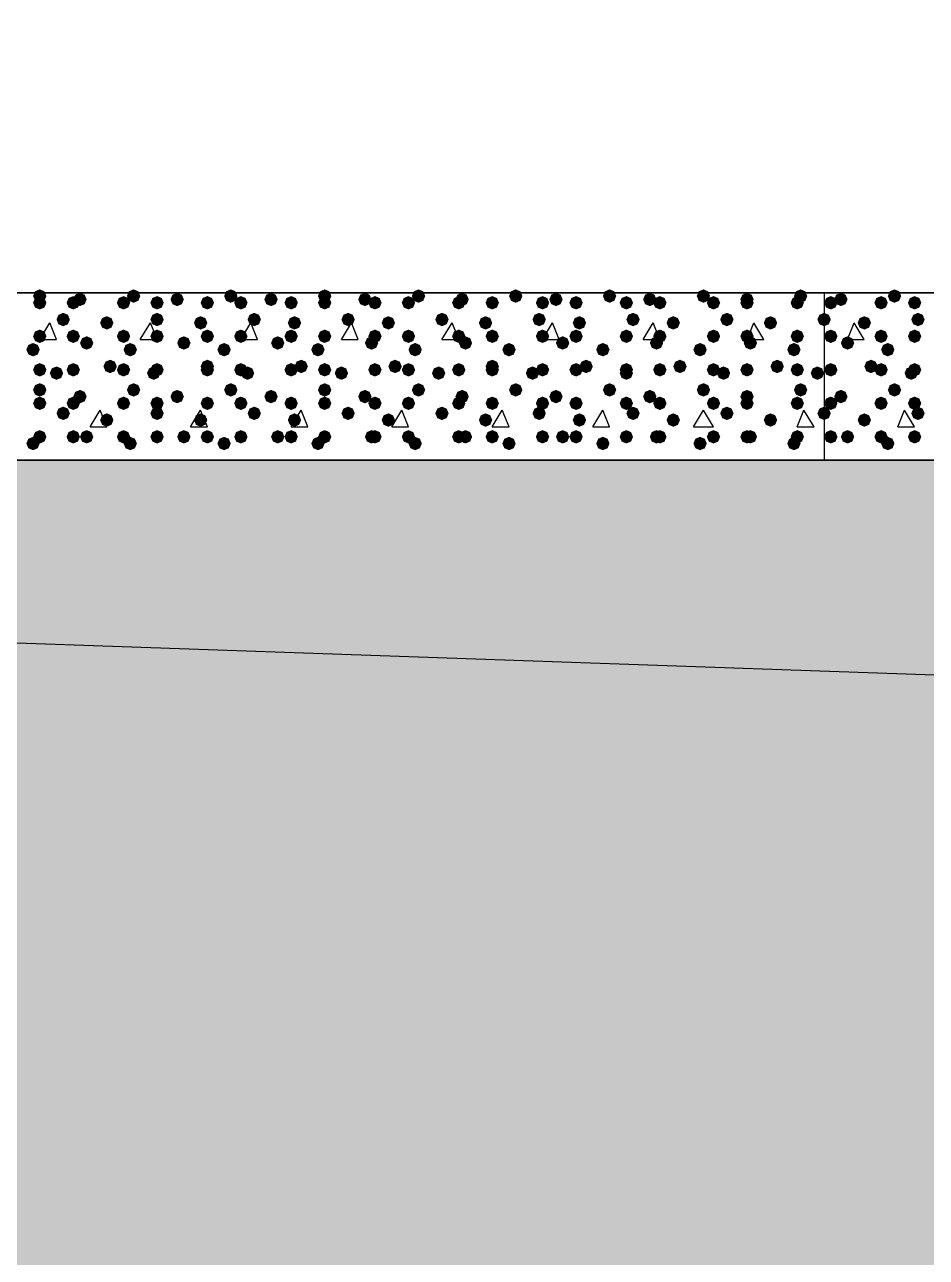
# Model space of a CAD drawing. Header units: millimetres. Extents: x 0 to 420, y 0 to 297.
# Drawn here: x 100.05 to 111.44, y 150.42 to 165.99 of the extents above; entities that cross this region are included whole.
import ezdxf

# ---------------------------------------------------------------- set-up
doc = ezdxf.new("R2010")
doc.units = ezdxf.units.MM
doc.layers.get('0').update_dxf_attribs({"linetype": 'CONTINUOUS'})

msp = doc.modelspace()

# ---------------------------------------------------------------- hatches: boundary and pattern name
at = {"true_color": 0x000008}
for points in [[(100.33, 162.56), (100.305129, 162.500204), (100.245333, 162.475333), (100.185538, 162.500204), (100.160667, 162.56), (100.185537, 162.619796), (100.245333, 162.644667), (100.305129, 162.619796)], [(100.838, 162.517667), (100.813129, 162.457871), (100.753333, 162.433), (100.693537, 162.457871), (100.668667, 162.517667), (100.693537, 162.577462), (100.753333, 162.602333), (100.813129, 162.577463)], [(101.515333, 162.56), (101.490463, 162.500204), (101.430667, 162.475333), (101.370871, 162.500204), (101.346, 162.56), (101.370871, 162.619796), (101.430667, 162.644667), (101.490462, 162.619796)], [(102.065667, 162.517667), (102.040796, 162.457871), (101.981, 162.433), (101.921204, 162.457871), (101.896333, 162.517667), (101.921204, 162.577462), (101.981, 162.602333), (102.040796, 162.577463)], [(102.743, 162.56), (102.718129, 162.500204), (102.658333, 162.475333), (102.598537, 162.500204), (102.573667, 162.56), (102.598537, 162.619796), (102.658333, 162.644667), (102.718129, 162.619796)], [(103.251, 162.517667), (103.226129, 162.457871), (103.166333, 162.433), (103.106537, 162.457871), (103.081667, 162.517667), (103.106537, 162.577462), (103.166333, 162.602333), (103.226129, 162.577463)], [(103.928333, 162.56), (103.903463, 162.500204), (103.843667, 162.475333), (103.783871, 162.500204), (103.759, 162.56), (103.783871, 162.619796), (103.843667, 162.644667), (103.903462, 162.619796)], [(104.436333, 162.517667), (104.411463, 162.457871), (104.351667, 162.433), (104.291871, 162.457871), (104.267, 162.517667), (104.291871, 162.577462), (104.351667, 162.602333), (104.411462, 162.577463)], [(105.113667, 162.56), (105.088796, 162.500204), (105.029, 162.475333), (104.969204, 162.500204), (104.944333, 162.56), (104.969204, 162.619796), (105.029, 162.644667), (105.088796, 162.619796)], [(105.664, 162.517667), (105.639129, 162.457871), (105.579333, 162.433), (105.519538, 162.457871), (105.494667, 162.517667), (105.519537, 162.577462), (105.579333, 162.602333), (105.639129, 162.577463)], [(106.341333, 162.56), (106.316463, 162.500204), (106.256667, 162.475333), (106.196871, 162.500204), (106.172, 162.56), (106.196871, 162.619796), (106.256667, 162.644667), (106.316462, 162.619796)], [(106.849333, 162.517667), (106.824462, 162.457871), (106.764667, 162.433), (106.704871, 162.457871), (106.68, 162.517667), (106.704871, 162.577462), (106.764667, 162.602333), (106.824462, 162.577463)], [(107.526667, 162.56), (107.501796, 162.500204), (107.442, 162.475333), (107.382204, 162.500204), (107.357333, 162.56), (107.382204, 162.619796), (107.442, 162.644667), (107.501796, 162.619796)], [(108.034667, 162.517667), (108.009796, 162.457871), (107.95, 162.433), (107.890204, 162.457871), (107.865333, 162.517667), (107.890204, 162.577462), (107.95, 162.602333), (108.009796, 162.577463)], [(108.712, 162.56), (108.687129, 162.500204), (108.627333, 162.475333), (108.567538, 162.500204), (108.542667, 162.56), (108.567537, 162.619796), (108.627333, 162.644667), (108.687129, 162.619796)], [(109.262333, 162.517667), (109.237463, 162.457871), (109.177667, 162.433), (109.117871, 162.457871), (109.093, 162.517667), (109.117871, 162.577462), (109.177667, 162.602333), (109.237462, 162.577463)], [(109.939667, 162.56), (109.914796, 162.500204), (109.855, 162.475333), (109.795204, 162.500204), (109.770333, 162.56), (109.795204, 162.619796), (109.855, 162.644667), (109.914796, 162.619796)], [(100.33, 162.475333), (100.305129, 162.415537), (100.245333, 162.390667), (100.185538, 162.415537), (100.160667, 162.475333), (100.185537, 162.535129), (100.245333, 162.56), (100.305129, 162.535129)], [(100.753333, 162.475333), (100.728463, 162.415537), (100.668667, 162.390667), (100.608871, 162.415537), (100.584, 162.475333), (100.608871, 162.535129), (100.668667, 162.56), (100.728462, 162.535129)], [(101.388333, 162.475333), (101.363463, 162.415537), (101.303667, 162.390667), (101.243871, 162.415537), (101.219, 162.475333), (101.243871, 162.535129), (101.303667, 162.56), (101.363462, 162.535129)], [(101.811667, 162.475333), (101.786796, 162.415537), (101.727, 162.390667), (101.667204, 162.415537), (101.642333, 162.475333), (101.667204, 162.535129), (101.727, 162.56), (101.786796, 162.535129)], [(102.446667, 162.475333), (102.421796, 162.415537), (102.362, 162.390667), (102.302204, 162.415537), (102.277333, 162.475333), (102.302204, 162.535129), (102.362, 162.56), (102.421796, 162.535129)], [(102.87, 162.475333), (102.845129, 162.415537), (102.785333, 162.390667), (102.725538, 162.415537), (102.700667, 162.475333), (102.725537, 162.535129), (102.785333, 162.56), (102.845129, 162.535129)], [(103.505, 162.475333), (103.480129, 162.415537), (103.420333, 162.390667), (103.360538, 162.415537), (103.335667, 162.475333), (103.360537, 162.535129), (103.420333, 162.56), (103.480129, 162.535129)], [(103.928333, 162.475333), (103.903463, 162.415537), (103.843667, 162.390667), (103.783871, 162.415537), (103.759, 162.475333), (103.783871, 162.535129), (103.843667, 162.56), (103.903462, 162.535129)], [(104.563333, 162.475333), (104.538463, 162.415537), (104.478667, 162.390667), (104.418871, 162.415537), (104.394, 162.475333), (104.418871, 162.535129), (104.478667, 162.56), (104.538462, 162.535129)], [(104.986667, 162.475333), (104.961796, 162.415537), (104.902, 162.390667), (104.842204, 162.415537), (104.817333, 162.475333), (104.842204, 162.535129), (104.902, 162.56), (104.961796, 162.535129)], [(105.621667, 162.475333), (105.596796, 162.415537), (105.537, 162.390667), (105.477204, 162.415537), (105.452333, 162.475333), (105.477204, 162.535129), (105.537, 162.56), (105.596796, 162.535129)], [(106.045, 162.475333), (106.020129, 162.415537), (105.960333, 162.390667), (105.900538, 162.415537), (105.875667, 162.475333), (105.900537, 162.535129), (105.960333, 162.56), (106.020129, 162.535129)], [(106.68, 162.475333), (106.655129, 162.415537), (106.595333, 162.390667), (106.535538, 162.415537), (106.510667, 162.475333), (106.535537, 162.535129), (106.595333, 162.56), (106.655129, 162.535129)], [(107.103333, 162.475333), (107.078463, 162.415537), (107.018667, 162.390667), (106.958871, 162.415537), (106.934, 162.475333), (106.958871, 162.535129), (107.018667, 162.56), (107.078462, 162.535129)], [(107.738333, 162.475333), (107.713463, 162.415537), (107.653667, 162.390667), (107.593871, 162.415537), (107.569, 162.475333), (107.593871, 162.535129), (107.653667, 162.56), (107.713462, 162.535129)], [(108.161667, 162.475333), (108.136796, 162.415537), (108.077, 162.390667), (108.017204, 162.415537), (107.992333, 162.475333), (108.017204, 162.535129), (108.077, 162.56), (108.136796, 162.535129)], [(108.839, 162.475333), (108.814129, 162.415537), (108.754333, 162.390667), (108.694538, 162.415537), (108.669667, 162.475333), (108.694537, 162.535129), (108.754333, 162.56), (108.814129, 162.535129)], [(109.262333, 162.475333), (109.237463, 162.415537), (109.177667, 162.390667), (109.117871, 162.415537), (109.093, 162.475333), (109.117871, 162.535129), (109.177667, 162.56), (109.237462, 162.535129)], [(109.897333, 162.475333), (109.872463, 162.415537), (109.812667, 162.390667), (109.752871, 162.415537), (109.728, 162.475333), (109.752871, 162.535129), (109.812667, 162.56), (109.872462, 162.535129)], [(100.626333, 162.263667), (100.601463, 162.203871), (100.541667, 162.179), (100.481871, 162.203871), (100.457, 162.263667), (100.481871, 162.323462), (100.541667, 162.348333), (100.601462, 162.323463)], [(101.176667, 162.221333), (101.151796, 162.161537), (101.092, 162.136667), (101.032204, 162.161537), (101.007333, 162.221333), (101.032204, 162.281129), (101.092, 162.306), (101.151796, 162.281129)], [(101.811667, 162.263667), (101.786796, 162.203871), (101.727, 162.179), (101.667204, 162.203871), (101.642333, 162.263667), (101.667204, 162.323462), (101.727, 162.348333), (101.786796, 162.323463)], [(102.362, 162.221333), (102.337129, 162.161537), (102.277333, 162.136667), (102.217538, 162.161537), (102.192667, 162.221333), (102.217537, 162.281129), (102.277333, 162.306), (102.337129, 162.281129)], [(103.039333, 162.263667), (103.014462, 162.203871), (102.954667, 162.179), (102.894871, 162.203871), (102.87, 162.263667), (102.894871, 162.323462), (102.954667, 162.348333), (103.014462, 162.323463)], [(103.547333, 162.221333), (103.522463, 162.161537), (103.462667, 162.136667), (103.402871, 162.161537), (103.378, 162.221333), (103.402871, 162.281129), (103.462667, 162.306), (103.522462, 162.281129)], [(104.224667, 162.263667), (104.199796, 162.203871), (104.14, 162.179), (104.080204, 162.203871), (104.055333, 162.263667), (104.080204, 162.323462), (104.14, 162.348333), (104.199796, 162.323463)], [(104.732667, 162.221333), (104.707796, 162.161537), (104.648, 162.136667), (104.588204, 162.161537), (104.563333, 162.221333), (104.588204, 162.281129), (104.648, 162.306), (104.707796, 162.281129)], [(105.41, 162.263667), (105.385129, 162.203871), (105.325333, 162.179), (105.265538, 162.203871), (105.240667, 162.263667), (105.265537, 162.323462), (105.325333, 162.348333), (105.385129, 162.323463)], [(105.960333, 162.221333), (105.935463, 162.161537), (105.875667, 162.136667), (105.815871, 162.161537), (105.791, 162.221333), (105.815871, 162.281129), (105.875667, 162.306), (105.935462, 162.281129)], [(106.637667, 162.263667), (106.612796, 162.203871), (106.553, 162.179), (106.493204, 162.203871), (106.468333, 162.263667), (106.493204, 162.323462), (106.553, 162.348333), (106.612796, 162.323463)], [(107.145667, 162.221333), (107.120796, 162.161537), (107.061, 162.136667), (107.001204, 162.161537), (106.976333, 162.221333), (107.001204, 162.281129), (107.061, 162.306), (107.120796, 162.281129)], [(107.823, 162.263667), (107.798129, 162.203871), (107.738333, 162.179), (107.678537, 162.203871), (107.653667, 162.263667), (107.678537, 162.323462), (107.738333, 162.348333), (107.798129, 162.323463)], [(108.331, 162.221333), (108.306129, 162.161537), (108.246333, 162.136667), (108.186537, 162.161537), (108.161667, 162.221333), (108.186537, 162.281129), (108.246333, 162.306), (108.306129, 162.281129)], [(109.008333, 162.263667), (108.983463, 162.203871), (108.923667, 162.179), (108.863871, 162.203871), (108.839, 162.263667), (108.863871, 162.323462), (108.923667, 162.348333), (108.983462, 162.323463)], [(109.558667, 162.221333), (109.533796, 162.161537), (109.474, 162.136667), (109.414204, 162.161537), (109.389333, 162.221333), (109.414204, 162.281129), (109.474, 162.306), (109.533796, 162.281129)], [(110.236, 162.263667), (110.211129, 162.203871), (110.151333, 162.179), (110.091537, 162.203871), (110.066667, 162.263667), (110.091537, 162.323462), (110.151333, 162.348333), (110.211129, 162.323463)], [(100.33, 162.052), (100.305129, 161.992204), (100.245333, 161.967333), (100.185538, 161.992204), (100.160667, 162.052), (100.185537, 162.111796), (100.245333, 162.136667), (100.305129, 162.111796)], [(100.753333, 162.052), (100.728463, 161.992204), (100.668667, 161.967333), (100.608871, 161.992204), (100.584, 162.052), (100.608871, 162.111796), (100.668667, 162.136667), (100.728462, 162.111796)], [(101.388333, 162.052), (101.363463, 161.992204), (101.303667, 161.967333), (101.243871, 161.992204), (101.219, 162.052), (101.243871, 162.111796), (101.303667, 162.136667), (101.363462, 162.111796)], [(101.811667, 162.052), (101.786796, 161.992204), (101.727, 161.967333), (101.667204, 161.992204), (101.642333, 162.052), (101.667204, 162.111796), (101.727, 162.136667), (101.786796, 162.111796)], [(102.446667, 162.052), (102.421796, 161.992204), (102.362, 161.967333), (102.302204, 161.992204), (102.277333, 162.052), (102.302204, 162.111796), (102.362, 162.136667), (102.421796, 162.111796)], [(102.87, 162.052), (102.845129, 161.992204), (102.785333, 161.967333), (102.725538, 161.992204), (102.700667, 162.052), (102.725537, 162.111796), (102.785333, 162.136667), (102.845129, 162.111796)], [(103.505, 162.052), (103.480129, 161.992204), (103.420333, 161.967333), (103.360538, 161.992204), (103.335667, 162.052), (103.360537, 162.111796), (103.420333, 162.136667), (103.480129, 162.111796)], [(103.928333, 162.052), (103.903463, 161.992204), (103.843667, 161.967333), (103.783871, 161.992204), (103.759, 162.052), (103.783871, 162.111796), (103.843667, 162.136667), (103.903462, 162.111796)], [(104.563333, 162.052), (104.538463, 161.992204), (104.478667, 161.967333), (104.418871, 161.992204), (104.394, 162.052), (104.418871, 162.111796), (104.478667, 162.136667), (104.538462, 162.111796)], [(104.986667, 162.052), (104.961796, 161.992204), (104.902, 161.967333), (104.842204, 161.992204), (104.817333, 162.052), (104.842204, 162.111796), (104.902, 162.136667), (104.961796, 162.111796)], [(105.621667, 162.052), (105.596796, 161.992204), (105.537, 161.967333), (105.477204, 161.992204), (105.452333, 162.052), (105.477204, 162.111796), (105.537, 162.136667), (105.596796, 162.111796)], [(106.045, 162.052), (106.020129, 161.992204), (105.960333, 161.967333), (105.900538, 161.992204), (105.875667, 162.052), (105.900537, 162.111796), (105.960333, 162.136667), (106.020129, 162.111796)], [(106.68, 162.052), (106.655129, 161.992204), (106.595333, 161.967333), (106.535538, 161.992204), (106.510667, 162.052), (106.535537, 162.111796), (106.595333, 162.136667), (106.655129, 162.111796)], [(107.103333, 162.052), (107.078463, 161.992204), (107.018667, 161.967333), (106.958871, 161.992204), (106.934, 162.052), (106.958871, 162.111796), (107.018667, 162.136667), (107.078462, 162.111796)], [(107.738333, 162.052), (107.713463, 161.992204), (107.653667, 161.967333), (107.593871, 161.992204), (107.569, 162.052), (107.593871, 162.111796), (107.653667, 162.136667), (107.713462, 162.111796)], [(108.161667, 162.052), (108.136796, 161.992204), (108.077, 161.967333), (108.017204, 161.992204), (107.992333, 162.052), (108.017204, 162.111796), (108.077, 162.136667), (108.136796, 162.111796)], [(108.839, 162.052), (108.814129, 161.992204), (108.754333, 161.967333), (108.694538, 161.992204), (108.669667, 162.052), (108.694537, 162.111796), (108.754333, 162.136667), (108.814129, 162.111796)], [(109.262333, 162.052), (109.237463, 161.992204), (109.177667, 161.967333), (109.117871, 161.992204), (109.093, 162.052), (109.117871, 162.111796), (109.177667, 162.136667), (109.237462, 162.111796)], [(109.897333, 162.052), (109.872463, 161.992204), (109.812667, 161.967333), (109.752871, 161.992204), (109.728, 162.052), (109.752871, 162.111796), (109.812667, 162.136667), (109.872462, 162.111796)], [(100.245333, 161.882667), (100.220463, 161.822871), (100.160667, 161.798), (100.100871, 161.822871), (100.076, 161.882667), (100.100871, 161.942462), (100.160667, 161.967333), (100.220462, 161.942463)], [(100.922667, 161.967333), (100.897796, 161.907537), (100.838, 161.882667), (100.778204, 161.907537), (100.753333, 161.967333), (100.778204, 162.027129), (100.838, 162.052), (100.897796, 162.027129)], [(101.473, 161.882667), (101.448129, 161.822871), (101.388333, 161.798), (101.328538, 161.822871), (101.303667, 161.882667), (101.328537, 161.942462), (101.388333, 161.967333), (101.448129, 161.942463)], [(102.150333, 161.967333), (102.125463, 161.907537), (102.065667, 161.882667), (102.005871, 161.907537), (101.981, 161.967333), (102.005871, 162.027129), (102.065667, 162.052), (102.125462, 162.027129)], [(102.658333, 161.882667), (102.633463, 161.822871), (102.573667, 161.798), (102.513871, 161.822871), (102.489, 161.882667), (102.513871, 161.942462), (102.573667, 161.967333), (102.633462, 161.942463)], [(103.335667, 161.967333), (103.310796, 161.907537), (103.251, 161.882667), (103.191204, 161.907537), (103.166333, 161.967333), (103.191204, 162.027129), (103.251, 162.052), (103.310796, 162.027129)], [(103.843667, 161.882667), (103.818796, 161.822871), (103.759, 161.798), (103.699204, 161.822871), (103.674333, 161.882667), (103.699204, 161.942462), (103.759, 161.967333), (103.818796, 161.942463)], [(104.521, 161.967333), (104.496129, 161.907537), (104.436333, 161.882667), (104.376537, 161.907537), (104.351667, 161.967333), (104.376537, 162.027129), (104.436333, 162.052), (104.496129, 162.027129)], [(105.071333, 161.882667), (105.046462, 161.822871), (104.986667, 161.798), (104.926871, 161.822871), (104.902, 161.882667), (104.926871, 161.942462), (104.986667, 161.967333), (105.046462, 161.942463)], [(105.706333, 161.967333), (105.681462, 161.907537), (105.621667, 161.882667), (105.561871, 161.907537), (105.537, 161.967333), (105.561871, 162.027129), (105.621667, 162.052), (105.681462, 162.027129)], [(106.256667, 161.882667), (106.231796, 161.822871), (106.172, 161.798), (106.112204, 161.822871), (106.087333, 161.882667), (106.112204, 161.942462), (106.172, 161.967333), (106.231796, 161.942463)], [(106.934, 161.967333), (106.909129, 161.907537), (106.849333, 161.882667), (106.789538, 161.907537), (106.764667, 161.967333), (106.789537, 162.027129), (106.849333, 162.052), (106.909129, 162.027129)], [(107.442, 161.882667), (107.417129, 161.822871), (107.357333, 161.798), (107.297538, 161.822871), (107.272667, 161.882667), (107.297537, 161.942462), (107.357333, 161.967333), (107.417129, 161.942463)], [(108.119333, 161.967333), (108.094462, 161.907537), (108.034667, 161.882667), (107.974871, 161.907537), (107.95, 161.967333), (107.974871, 162.027129), (108.034667, 162.052), (108.094462, 162.027129)], [(108.669667, 161.882667), (108.644796, 161.822871), (108.585, 161.798), (108.525204, 161.822871), (108.500333, 161.882667), (108.525204, 161.942462), (108.585, 161.967333), (108.644796, 161.942463)], [(109.304667, 161.967333), (109.279796, 161.907537), (109.22, 161.882667), (109.160204, 161.907537), (109.135333, 161.967333), (109.160204, 162.027129), (109.22, 162.052), (109.279796, 162.027129)], [(109.855, 161.882667), (109.830129, 161.822871), (109.770333, 161.798), (109.710538, 161.822871), (109.685667, 161.882667), (109.710537, 161.942462), (109.770333, 161.967333), (109.830129, 161.942463)], [(100.33, 161.628667), (100.305129, 161.568871), (100.245333, 161.544), (100.185538, 161.568871), (100.160667, 161.628667), (100.185537, 161.688462), (100.245333, 161.713333), (100.305129, 161.688463)], [(100.541667, 161.586333), (100.516796, 161.526537), (100.457, 161.501667), (100.397204, 161.526537), (100.372333, 161.586333), (100.397204, 161.646129), (100.457, 161.671), (100.516796, 161.646129)], [(100.753333, 161.628667), (100.728463, 161.568871), (100.668667, 161.544), (100.608871, 161.568871), (100.584, 161.628667), (100.608871, 161.688462), (100.668667, 161.713333), (100.728462, 161.688463)], [(101.219, 161.671), (101.194129, 161.611204), (101.134333, 161.586333), (101.074538, 161.611204), (101.049667, 161.671), (101.074537, 161.730796), (101.134333, 161.755667), (101.194129, 161.730796)], [(101.388333, 161.628667), (101.363463, 161.568871), (101.303667, 161.544), (101.243871, 161.568871), (101.219, 161.628667), (101.243871, 161.688462), (101.303667, 161.713333), (101.363462, 161.688463)], [(101.769333, 161.586333), (101.744462, 161.526537), (101.684667, 161.501667), (101.624871, 161.526537), (101.6, 161.586333), (101.624871, 161.646129), (101.684667, 161.671), (101.744462, 161.646129)], [(101.811667, 161.628667), (101.786796, 161.568871), (101.727, 161.544), (101.667204, 161.568871), (101.642333, 161.628667), (101.667204, 161.688462), (101.727, 161.713333), (101.786796, 161.688463)], [(102.446667, 161.671), (102.421796, 161.611204), (102.362, 161.586333), (102.302204, 161.611204), (102.277333, 161.671), (102.302204, 161.730796), (102.362, 161.755667), (102.421796, 161.730796)], [(102.446667, 161.628667), (102.421796, 161.568871), (102.362, 161.544), (102.302204, 161.568871), (102.277333, 161.628667), (102.302204, 161.688462), (102.362, 161.713333), (102.421796, 161.688463)], [(102.87, 161.628667), (102.845129, 161.568871), (102.785333, 161.544), (102.725538, 161.568871), (102.700667, 161.628667), (102.725537, 161.688462), (102.785333, 161.713333), (102.845129, 161.688463)], [(102.954667, 161.586333), (102.929796, 161.526537), (102.87, 161.501667), (102.810204, 161.526537), (102.785333, 161.586333), (102.810204, 161.646129), (102.87, 161.671), (102.929796, 161.646129)], [(103.505, 161.628667), (103.480129, 161.568871), (103.420333, 161.544), (103.360538, 161.568871), (103.335667, 161.628667), (103.360537, 161.688462), (103.420333, 161.713333), (103.480129, 161.688463)], [(103.632, 161.671), (103.607129, 161.611204), (103.547333, 161.586333), (103.487538, 161.611204), (103.462667, 161.671), (103.487537, 161.730796), (103.547333, 161.755667), (103.607129, 161.730796)], [(103.928333, 161.628667), (103.903463, 161.568871), (103.843667, 161.544), (103.783871, 161.568871), (103.759, 161.628667), (103.783871, 161.688462), (103.843667, 161.713333), (103.903462, 161.688463)], [(104.14, 161.586333), (104.115129, 161.526537), (104.055333, 161.501667), (103.995538, 161.526537), (103.970667, 161.586333), (103.995537, 161.646129), (104.055333, 161.671), (104.115129, 161.646129)], [(104.563333, 161.628667), (104.538463, 161.568871), (104.478667, 161.544), (104.418871, 161.568871), (104.394, 161.628667), (104.418871, 161.688462), (104.478667, 161.713333), (104.538462, 161.688463)], [(104.817333, 161.671), (104.792463, 161.611204), (104.732667, 161.586333), (104.672871, 161.611204), (104.648, 161.671), (104.672871, 161.730796), (104.732667, 161.755667), (104.792462, 161.730796)], [(104.986667, 161.628667), (104.961796, 161.568871), (104.902, 161.544), (104.842204, 161.568871), (104.817333, 161.628667), (104.842204, 161.688462), (104.902, 161.713333), (104.961796, 161.688463)], [(105.367667, 161.586333), (105.342796, 161.526537), (105.283, 161.501667), (105.223204, 161.526537), (105.198333, 161.586333), (105.223204, 161.646129), (105.283, 161.671), (105.342796, 161.646129)], [(105.621667, 161.628667), (105.596796, 161.568871), (105.537, 161.544), (105.477204, 161.568871), (105.452333, 161.628667), (105.477204, 161.688462), (105.537, 161.713333), (105.596796, 161.688463)], [(106.045, 161.671), (106.020129, 161.611204), (105.960333, 161.586333), (105.900538, 161.611204), (105.875667, 161.671), (105.900537, 161.730796), (105.960333, 161.755667), (106.020129, 161.730796)], [(106.045, 161.628667), (106.020129, 161.568871), (105.960333, 161.544), (105.900538, 161.568871), (105.875667, 161.628667), (105.900537, 161.688462), (105.960333, 161.713333), (106.020129, 161.688463)], [(106.553, 161.586333), (106.528129, 161.526537), (106.468333, 161.501667), (106.408537, 161.526537), (106.383667, 161.586333), (106.408537, 161.646129), (106.468333, 161.671), (106.528129, 161.646129)], [(106.68, 161.628667), (106.655129, 161.568871), (106.595333, 161.544), (106.535538, 161.568871), (106.510667, 161.628667), (106.535537, 161.688462), (106.595333, 161.713333), (106.655129, 161.688463)], [(107.103333, 161.628667), (107.078463, 161.568871), (107.018667, 161.544), (106.958871, 161.568871), (106.934, 161.628667), (106.958871, 161.688462), (107.018667, 161.713333), (107.078462, 161.688463)], [(107.230333, 161.671), (107.205463, 161.611204), (107.145667, 161.586333), (107.085871, 161.611204), (107.061, 161.671), (107.085871, 161.730796), (107.145667, 161.755667), (107.205462, 161.730796)], [(107.738333, 161.628667), (107.713463, 161.568871), (107.653667, 161.544), (107.593871, 161.568871), (107.569, 161.628667), (107.593871, 161.688462), (107.653667, 161.713333), (107.713462, 161.688463)], [(107.738333, 161.586333), (107.713463, 161.526537), (107.653667, 161.501667), (107.593871, 161.526537), (107.569, 161.586333), (107.593871, 161.646129), (107.653667, 161.671), (107.713462, 161.646129)], [(108.161667, 161.628667), (108.136796, 161.568871), (108.077, 161.544), (108.017204, 161.568871), (107.992333, 161.628667), (108.017204, 161.688462), (108.077, 161.713333), (108.136796, 161.688463)], [(108.415667, 161.671), (108.390796, 161.611204), (108.331, 161.586333), (108.271204, 161.611204), (108.246333, 161.671), (108.271204, 161.730796), (108.331, 161.755667), (108.390796, 161.730796)], [(108.839, 161.628667), (108.814129, 161.568871), (108.754333, 161.544), (108.694538, 161.568871), (108.669667, 161.628667), (108.694537, 161.688462), (108.754333, 161.713333), (108.814129, 161.688463)], [(108.966, 161.586333), (108.941129, 161.526537), (108.881333, 161.501667), (108.821537, 161.526537), (108.796667, 161.586333), (108.821537, 161.646129), (108.881333, 161.671), (108.941129, 161.646129)], [(109.262333, 161.628667), (109.237463, 161.568871), (109.177667, 161.544), (109.117871, 161.568871), (109.093, 161.628667), (109.117871, 161.688462), (109.177667, 161.713333), (109.237462, 161.688463)], [(109.643333, 161.671), (109.618463, 161.611204), (109.558667, 161.586333), (109.498871, 161.611204), (109.474, 161.671), (109.498871, 161.730796), (109.558667, 161.755667), (109.618462, 161.730796)], [(109.897333, 161.628667), (109.872463, 161.568871), (109.812667, 161.544), (109.752871, 161.568871), (109.728, 161.628667), (109.752871, 161.688462), (109.812667, 161.713333), (109.872462, 161.688463)], [(110.151333, 161.586333), (110.126462, 161.526537), (110.066667, 161.501667), (110.006871, 161.526537), (109.982, 161.586333), (110.006871, 161.646129), (110.066667, 161.671), (110.126462, 161.646129)], [(100.33, 161.374667), (100.305129, 161.314871), (100.245333, 161.29), (100.185538, 161.314871), (100.160667, 161.374667), (100.185537, 161.434462), (100.245333, 161.459333), (100.305129, 161.434463)], [(100.838, 161.29), (100.813129, 161.230204), (100.753333, 161.205333), (100.693537, 161.230204), (100.668667, 161.29), (100.693537, 161.349796), (100.753333, 161.374667), (100.813129, 161.349796)], [(101.515333, 161.374667), (101.490463, 161.314871), (101.430667, 161.29), (101.370871, 161.314871), (101.346, 161.374667), (101.370871, 161.434462), (101.430667, 161.459333), (101.490462, 161.434463)], [(102.065667, 161.29), (102.040796, 161.230204), (101.981, 161.205333), (101.921204, 161.230204), (101.896333, 161.29), (101.921204, 161.349796), (101.981, 161.374667), (102.040796, 161.349796)], [(102.743, 161.374667), (102.718129, 161.314871), (102.658333, 161.29), (102.598537, 161.314871), (102.573667, 161.374667), (102.598537, 161.434462), (102.658333, 161.459333), (102.718129, 161.434463)], [(103.251, 161.29), (103.226129, 161.230204), (103.166333, 161.205333), (103.106537, 161.230204), (103.081667, 161.29), (103.106537, 161.349796), (103.166333, 161.374667), (103.226129, 161.349796)], [(103.928333, 161.374667), (103.903463, 161.314871), (103.843667, 161.29), (103.783871, 161.314871), (103.759, 161.374667), (103.783871, 161.434462), (103.843667, 161.459333), (103.903462, 161.434463)], [(104.436333, 161.29), (104.411463, 161.230204), (104.351667, 161.205333), (104.291871, 161.230204), (104.267, 161.29), (104.291871, 161.349796), (104.351667, 161.374667), (104.411462, 161.349796)], [(105.113667, 161.374667), (105.088796, 161.314871), (105.029, 161.29), (104.969204, 161.314871), (104.944333, 161.374667), (104.969204, 161.434462), (105.029, 161.459333), (105.088796, 161.434463)], [(105.664, 161.29), (105.639129, 161.230204), (105.579333, 161.205333), (105.519538, 161.230204), (105.494667, 161.29), (105.519537, 161.349796), (105.579333, 161.374667), (105.639129, 161.349796)], [(106.341333, 161.374667), (106.316463, 161.314871), (106.256667, 161.29), (106.196871, 161.314871), (106.172, 161.374667), (106.196871, 161.434462), (106.256667, 161.459333), (106.316462, 161.434463)], [(106.849333, 161.29), (106.824462, 161.230204), (106.764667, 161.205333), (106.704871, 161.230204), (106.68, 161.29), (106.704871, 161.349796), (106.764667, 161.374667), (106.824462, 161.349796)], [(107.526667, 161.374667), (107.501796, 161.314871), (107.442, 161.29), (107.382204, 161.314871), (107.357333, 161.374667), (107.382204, 161.434462), (107.442, 161.459333), (107.501796, 161.434463)], [(108.034667, 161.29), (108.009796, 161.230204), (107.95, 161.205333), (107.890204, 161.230204), (107.865333, 161.29), (107.890204, 161.349796), (107.95, 161.374667), (108.009796, 161.349796)], [(108.712, 161.374667), (108.687129, 161.314871), (108.627333, 161.29), (108.567538, 161.314871), (108.542667, 161.374667), (108.567537, 161.434462), (108.627333, 161.459333), (108.687129, 161.434463)], [(109.262333, 161.29), (109.237463, 161.230204), (109.177667, 161.205333), (109.117871, 161.230204), (109.093, 161.29), (109.117871, 161.349796), (109.177667, 161.374667), (109.237462, 161.349796)], [(109.939667, 161.374667), (109.914796, 161.314871), (109.855, 161.29), (109.795204, 161.314871), (109.770333, 161.374667), (109.795204, 161.434462), (109.855, 161.459333), (109.914796, 161.434463)], [(100.33, 161.205333), (100.305129, 161.145537), (100.245333, 161.120667), (100.185538, 161.145537), (100.160667, 161.205333), (100.185537, 161.265129), (100.245333, 161.29), (100.305129, 161.265129)], [(100.753333, 161.205333), (100.728463, 161.145537), (100.668667, 161.120667), (100.608871, 161.145537), (100.584, 161.205333), (100.608871, 161.265129), (100.668667, 161.29), (100.728462, 161.265129)], [(101.388333, 161.205333), (101.363463, 161.145537), (101.303667, 161.120667), (101.243871, 161.145537), (101.219, 161.205333), (101.243871, 161.265129), (101.303667, 161.29), (101.363462, 161.265129)], [(101.811667, 161.205333), (101.786796, 161.145537), (101.727, 161.120667), (101.667204, 161.145537), (101.642333, 161.205333), (101.667204, 161.265129), (101.727, 161.29), (101.786796, 161.265129)], [(102.446667, 161.205333), (102.421796, 161.145537), (102.362, 161.120667), (102.302204, 161.145537), (102.277333, 161.205333), (102.302204, 161.265129), (102.362, 161.29), (102.421796, 161.265129)], [(102.87, 161.205333), (102.845129, 161.145537), (102.785333, 161.120667), (102.725538, 161.145537), (102.700667, 161.205333), (102.725537, 161.265129), (102.785333, 161.29), (102.845129, 161.265129)], [(103.505, 161.205333), (103.480129, 161.145537), (103.420333, 161.120667), (103.360538, 161.145537), (103.335667, 161.205333), (103.360537, 161.265129), (103.420333, 161.29), (103.480129, 161.265129)], [(103.928333, 161.205333), (103.903463, 161.145537), (103.843667, 161.120667), (103.783871, 161.145537), (103.759, 161.205333), (103.783871, 161.265129), (103.843667, 161.29), (103.903462, 161.265129)], [(104.563333, 161.205333), (104.538463, 161.145537), (104.478667, 161.120667), (104.418871, 161.145537), (104.394, 161.205333), (104.418871, 161.265129), (104.478667, 161.29), (104.538462, 161.265129)], [(104.986667, 161.205333), (104.961796, 161.145537), (104.902, 161.120667), (104.842204, 161.145537), (104.817333, 161.205333), (104.842204, 161.265129), (104.902, 161.29), (104.961796, 161.265129)], [(105.621667, 161.205333), (105.596796, 161.145537), (105.537, 161.120667), (105.477204, 161.145537), (105.452333, 161.205333), (105.477204, 161.265129), (105.537, 161.29), (105.596796, 161.265129)], [(106.045, 161.205333), (106.020129, 161.145537), (105.960333, 161.120667), (105.900538, 161.145537), (105.875667, 161.205333), (105.900537, 161.265129), (105.960333, 161.29), (106.020129, 161.265129)], [(106.68, 161.205333), (106.655129, 161.145537), (106.595333, 161.120667), (106.535538, 161.145537), (106.510667, 161.205333), (106.535537, 161.265129), (106.595333, 161.29), (106.655129, 161.265129)], [(107.103333, 161.205333), (107.078463, 161.145537), (107.018667, 161.120667), (106.958871, 161.145537), (106.934, 161.205333), (106.958871, 161.265129), (107.018667, 161.29), (107.078462, 161.265129)], [(107.738333, 161.205333), (107.713463, 161.145537), (107.653667, 161.120667), (107.593871, 161.145537), (107.569, 161.205333), (107.593871, 161.265129), (107.653667, 161.29), (107.713462, 161.265129)], [(108.161667, 161.205333), (108.136796, 161.145537), (108.077, 161.120667), (108.017204, 161.145537), (107.992333, 161.205333), (108.017204, 161.265129), (108.077, 161.29), (108.136796, 161.265129)], [(108.839, 161.205333), (108.814129, 161.145537), (108.754333, 161.120667), (108.694538, 161.145537), (108.669667, 161.205333), (108.694537, 161.265129), (108.754333, 161.29), (108.814129, 161.265129)], [(109.262333, 161.205333), (109.237463, 161.145537), (109.177667, 161.120667), (109.117871, 161.145537), (109.093, 161.205333), (109.117871, 161.265129), (109.177667, 161.29), (109.237462, 161.265129)], [(109.897333, 161.205333), (109.872463, 161.145537), (109.812667, 161.120667), (109.752871, 161.145537), (109.728, 161.205333), (109.752871, 161.265129), (109.812667, 161.29), (109.872462, 161.265129)], [(100.626333, 161.078333), (100.601463, 161.018537), (100.541667, 160.993667), (100.481871, 161.018537), (100.457, 161.078333), (100.481871, 161.138129), (100.541667, 161.163), (100.601462, 161.138129)], [(101.176667, 160.993667), (101.151796, 160.933871), (101.092, 160.909), (101.032204, 160.933871), (101.007333, 160.993667), (101.032204, 161.053462), (101.092, 161.078333), (101.151796, 161.053463)], [(101.811667, 161.078333), (101.786796, 161.018537), (101.727, 160.993667), (101.667204, 161.018537), (101.642333, 161.078333), (101.667204, 161.138129), (101.727, 161.163), (101.786796, 161.138129)], [(102.362, 160.993667), (102.337129, 160.933871), (102.277333, 160.909), (102.217538, 160.933871), (102.192667, 160.993667), (102.217537, 161.053462), (102.277333, 161.078333), (102.337129, 161.053463)], [(103.039333, 161.078333), (103.014462, 161.018537), (102.954667, 160.993667), (102.894871, 161.018537), (102.87, 161.078333), (102.894871, 161.138129), (102.954667, 161.163), (103.014462, 161.138129)], [(103.547333, 160.993667), (103.522463, 160.933871), (103.462667, 160.909), (103.402871, 160.933871), (103.378, 160.993667), (103.402871, 161.053462), (103.462667, 161.078333), (103.522462, 161.053463)], [(104.224667, 161.078333), (104.199796, 161.018537), (104.14, 160.993667), (104.080204, 161.018537), (104.055333, 161.078333), (104.080204, 161.138129), (104.14, 161.163), (104.199796, 161.138129)], [(104.732667, 160.993667), (104.707796, 160.933871), (104.648, 160.909), (104.588204, 160.933871), (104.563333, 160.993667), (104.588204, 161.053462), (104.648, 161.078333), (104.707796, 161.053463)], [(105.41, 161.078333), (105.385129, 161.018537), (105.325333, 160.993667), (105.265538, 161.018537), (105.240667, 161.078333), (105.265537, 161.138129), (105.325333, 161.163), (105.385129, 161.138129)], [(105.960333, 160.993667), (105.935463, 160.933871), (105.875667, 160.909), (105.815871, 160.933871), (105.791, 160.993667), (105.815871, 161.053462), (105.875667, 161.078333), (105.935462, 161.053463)], [(106.637667, 161.078333), (106.612796, 161.018537), (106.553, 160.993667), (106.493204, 161.018537), (106.468333, 161.078333), (106.493204, 161.138129), (106.553, 161.163), (106.612796, 161.138129)], [(107.145667, 160.993667), (107.120796, 160.933871), (107.061, 160.909), (107.001204, 160.933871), (106.976333, 160.993667), (107.001204, 161.053462), (107.061, 161.078333), (107.120796, 161.053463)], [(107.823, 161.078333), (107.798129, 161.018537), (107.738333, 160.993667), (107.678537, 161.018537), (107.653667, 161.078333), (107.678537, 161.138129), (107.738333, 161.163), (107.798129, 161.138129)], [(108.331, 160.993667), (108.306129, 160.933871), (108.246333, 160.909), (108.186537, 160.933871), (108.161667, 160.993667), (108.186537, 161.053462), (108.246333, 161.078333), (108.306129, 161.053463)], [(109.008333, 161.078333), (108.983463, 161.018537), (108.923667, 160.993667), (108.863871, 161.018537), (108.839, 161.078333), (108.863871, 161.138129), (108.923667, 161.163), (108.983462, 161.138129)], [(109.558667, 160.993667), (109.533796, 160.933871), (109.474, 160.909), (109.414204, 160.933871), (109.389333, 160.993667), (109.414204, 161.053462), (109.474, 161.078333), (109.533796, 161.053463)], [(110.236, 161.078333), (110.211129, 161.018537), (110.151333, 160.993667), (110.091537, 161.018537), (110.066667, 161.078333), (110.091537, 161.138129), (110.151333, 161.163), (110.211129, 161.138129)], [(100.245333, 160.697333), (100.220463, 160.637537), (100.160667, 160.612667), (100.100871, 160.637537), (100.076, 160.697333), (100.100871, 160.757129), (100.160667, 160.782), (100.220462, 160.757129)], [(100.33, 160.782), (100.305129, 160.722204), (100.245333, 160.697333), (100.185538, 160.722204), (100.160667, 160.782), (100.185537, 160.841796), (100.245333, 160.866667), (100.305129, 160.841796)], [(100.753333, 160.782), (100.728463, 160.722204), (100.668667, 160.697333), (100.608871, 160.722204), (100.584, 160.782), (100.608871, 160.841796), (100.668667, 160.866667), (100.728462, 160.841796)], [(100.922667, 160.782), (100.897796, 160.722204), (100.838, 160.697333), (100.778204, 160.722204), (100.753333, 160.782), (100.778204, 160.841796), (100.838, 160.866667), (100.897796, 160.841796)], [(101.388333, 160.782), (101.363463, 160.722204), (101.303667, 160.697333), (101.243871, 160.722204), (101.219, 160.782), (101.243871, 160.841796), (101.303667, 160.866667), (101.363462, 160.841796)], [(101.473, 160.697333), (101.448129, 160.637537), (101.388333, 160.612667), (101.328538, 160.637537), (101.303667, 160.697333), (101.328537, 160.757129), (101.388333, 160.782), (101.448129, 160.757129)], [(101.811667, 160.782), (101.786796, 160.722204), (101.727, 160.697333), (101.667204, 160.722204), (101.642333, 160.782), (101.667204, 160.841796), (101.727, 160.866667), (101.786796, 160.841796)], [(102.150333, 160.782), (102.125463, 160.722204), (102.065667, 160.697333), (102.005871, 160.722204), (101.981, 160.782), (102.005871, 160.841796), (102.065667, 160.866667), (102.125462, 160.841796)], [(102.446667, 160.782), (102.421796, 160.722204), (102.362, 160.697333), (102.302204, 160.722204), (102.277333, 160.782), (102.302204, 160.841796), (102.362, 160.866667), (102.421796, 160.841796)], [(102.658333, 160.697333), (102.633463, 160.637537), (102.573667, 160.612667), (102.513871, 160.637537), (102.489, 160.697333), (102.513871, 160.757129), (102.573667, 160.782), (102.633462, 160.757129)], [(102.87, 160.782), (102.845129, 160.722204), (102.785333, 160.697333), (102.725538, 160.722204), (102.700667, 160.782), (102.725537, 160.841796), (102.785333, 160.866667), (102.845129, 160.841796)], [(103.335667, 160.782), (103.310796, 160.722204), (103.251, 160.697333), (103.191204, 160.722204), (103.166333, 160.782), (103.191204, 160.841796), (103.251, 160.866667), (103.310796, 160.841796)], [(103.505, 160.782), (103.480129, 160.722204), (103.420333, 160.697333), (103.360538, 160.722204), (103.335667, 160.782), (103.360537, 160.841796), (103.420333, 160.866667), (103.480129, 160.841796)], [(103.843667, 160.697333), (103.818796, 160.637537), (103.759, 160.612667), (103.699204, 160.637537), (103.674333, 160.697333), (103.699204, 160.757129), (103.759, 160.782), (103.818796, 160.757129)], [(103.928333, 160.782), (103.903463, 160.722204), (103.843667, 160.697333), (103.783871, 160.722204), (103.759, 160.782), (103.783871, 160.841796), (103.843667, 160.866667), (103.903462, 160.841796)], [(104.521, 160.782), (104.496129, 160.722204), (104.436333, 160.697333), (104.376537, 160.722204), (104.351667, 160.782), (104.376537, 160.841796), (104.436333, 160.866667), (104.496129, 160.841796)], [(104.563333, 160.782), (104.538463, 160.722204), (104.478667, 160.697333), (104.418871, 160.722204), (104.394, 160.782), (104.418871, 160.841796), (104.478667, 160.866667), (104.538462, 160.841796)], [(104.986667, 160.782), (104.961796, 160.722204), (104.902, 160.697333), (104.842204, 160.722204), (104.817333, 160.782), (104.842204, 160.841796), (104.902, 160.866667), (104.961796, 160.841796)], [(105.071333, 160.697333), (105.046462, 160.637537), (104.986667, 160.612667), (104.926871, 160.637537), (104.902, 160.697333), (104.926871, 160.757129), (104.986667, 160.782), (105.046462, 160.757129)], [(105.621667, 160.782), (105.596796, 160.722204), (105.537, 160.697333), (105.477204, 160.722204), (105.452333, 160.782), (105.477204, 160.841796), (105.537, 160.866667), (105.596796, 160.841796)], [(105.706333, 160.782), (105.681462, 160.722204), (105.621667, 160.697333), (105.561871, 160.722204), (105.537, 160.782), (105.561871, 160.841796), (105.621667, 160.866667), (105.681462, 160.841796)], [(106.045, 160.782), (106.020129, 160.722204), (105.960333, 160.697333), (105.900538, 160.722204), (105.875667, 160.782), (105.900537, 160.841796), (105.960333, 160.866667), (106.020129, 160.841796)], [(106.256667, 160.697333), (106.231796, 160.637537), (106.172, 160.612667), (106.112204, 160.637537), (106.087333, 160.697333), (106.112204, 160.757129), (106.172, 160.782), (106.231796, 160.757129)], [(106.68, 160.782), (106.655129, 160.722204), (106.595333, 160.697333), (106.535538, 160.722204), (106.510667, 160.782), (106.535537, 160.841796), (106.595333, 160.866667), (106.655129, 160.841796)], [(106.934, 160.782), (106.909129, 160.722204), (106.849333, 160.697333), (106.789538, 160.722204), (106.764667, 160.782), (106.789537, 160.841796), (106.849333, 160.866667), (106.909129, 160.841796)], [(107.103333, 160.782), (107.078463, 160.722204), (107.018667, 160.697333), (106.958871, 160.722204), (106.934, 160.782), (106.958871, 160.841796), (107.018667, 160.866667), (107.078462, 160.841796)], [(107.442, 160.697333), (107.417129, 160.637537), (107.357333, 160.612667), (107.297538, 160.637537), (107.272667, 160.697333), (107.297537, 160.757129), (107.357333, 160.782), (107.417129, 160.757129)], [(107.738333, 160.782), (107.713463, 160.722204), (107.653667, 160.697333), (107.593871, 160.722204), (107.569, 160.782), (107.593871, 160.841796), (107.653667, 160.866667), (107.713462, 160.841796)], [(108.119333, 160.782), (108.094462, 160.722204), (108.034667, 160.697333), (107.974871, 160.722204), (107.95, 160.782), (107.974871, 160.841796), (108.034667, 160.866667), (108.094462, 160.841796)], [(108.161667, 160.782), (108.136796, 160.722204), (108.077, 160.697333), (108.017204, 160.722204), (107.992333, 160.782), (108.017204, 160.841796), (108.077, 160.866667), (108.136796, 160.841796)], [(108.669667, 160.697333), (108.644796, 160.637537), (108.585, 160.612667), (108.525204, 160.637537), (108.500333, 160.697333), (108.525204, 160.757129), (108.585, 160.782), (108.644796, 160.757129)], [(108.839, 160.782), (108.814129, 160.722204), (108.754333, 160.697333), (108.694538, 160.722204), (108.669667, 160.782), (108.694537, 160.841796), (108.754333, 160.866667), (108.814129, 160.841796)], [(109.262333, 160.782), (109.237463, 160.722204), (109.177667, 160.697333), (109.117871, 160.722204), (109.093, 160.782), (109.117871, 160.841796), (109.177667, 160.866667), (109.237462, 160.841796)], [(109.304667, 160.782), (109.279796, 160.722204), (109.22, 160.697333), (109.160204, 160.722204), (109.135333, 160.782), (109.160204, 160.841796), (109.22, 160.866667), (109.279796, 160.841796)], [(109.855, 160.697333), (109.830129, 160.637537), (109.770333, 160.612667), (109.710538, 160.637537), (109.685667, 160.697333), (109.710537, 160.757129), (109.770333, 160.782), (109.830129, 160.757129)], [(109.897333, 160.782), (109.872463, 160.722204), (109.812667, 160.697333), (109.752871, 160.722204), (109.728, 160.782), (109.752871, 160.841796), (109.812667, 160.866667), (109.872462, 160.841796)]]:
    msp.add_hatch(color=0, dxfattribs=at).paths.add_polyline_path(points, flags=0)
at = {"true_color": 0x000007}
for points in [[(110.447667, 162.517667), (110.422796, 162.457871), (110.363, 162.433), (110.303204, 162.457871), (110.278333, 162.517667), (110.303204, 162.577462), (110.363, 162.602333), (110.422796, 162.577463)], [(111.125, 162.56), (111.100129, 162.500204), (111.040333, 162.475333), (110.980538, 162.500204), (110.955667, 162.56), (110.980537, 162.619796), (111.040333, 162.644667), (111.100129, 162.619796)], [(110.320667, 162.475333), (110.295796, 162.415537), (110.236, 162.390667), (110.176204, 162.415537), (110.151333, 162.475333), (110.176204, 162.535129), (110.236, 162.56), (110.295796, 162.535129)], [(110.955667, 162.475333), (110.930796, 162.415537), (110.871, 162.390667), (110.811204, 162.415537), (110.786333, 162.475333), (110.811204, 162.535129), (110.871, 162.56), (110.930796, 162.535129)], [(111.379, 162.475333), (111.354129, 162.415537), (111.294333, 162.390667), (111.234538, 162.415537), (111.209667, 162.475333), (111.234537, 162.535129), (111.294333, 162.56), (111.354129, 162.535129)], [(110.744, 162.221333), (110.719129, 162.161537), (110.659333, 162.136667), (110.599538, 162.161537), (110.574667, 162.221333), (110.599537, 162.281129), (110.659333, 162.306), (110.719129, 162.281129)], [(111.421333, 162.263667), (111.396463, 162.203871), (111.336667, 162.179), (111.276871, 162.203871), (111.252, 162.263667), (111.276871, 162.323462), (111.336667, 162.348333), (111.396462, 162.323463)], [(110.320667, 162.052), (110.295796, 161.992204), (110.236, 161.967333), (110.176204, 161.992204), (110.151333, 162.052), (110.176204, 162.111796), (110.236, 162.136667), (110.295796, 162.111796)], [(110.955667, 162.052), (110.930796, 161.992204), (110.871, 161.967333), (110.811204, 161.992204), (110.786333, 162.052), (110.811204, 162.111796), (110.871, 162.136667), (110.930796, 162.111796)], [(111.379, 162.052), (111.354129, 161.992204), (111.294333, 161.967333), (111.234538, 161.992204), (111.209667, 162.052), (111.234537, 162.111796), (111.294333, 162.136667), (111.354129, 162.111796)], [(110.532333, 161.967333), (110.507463, 161.907537), (110.447667, 161.882667), (110.387871, 161.907537), (110.363, 161.967333), (110.387871, 162.027129), (110.447667, 162.052), (110.507462, 162.027129)], [(111.040333, 161.882667), (111.015463, 161.822871), (110.955667, 161.798), (110.895871, 161.822871), (110.871, 161.882667), (110.895871, 161.942462), (110.955667, 161.967333), (111.015462, 161.942463)], [(110.320667, 161.628667), (110.295796, 161.568871), (110.236, 161.544), (110.176204, 161.568871), (110.151333, 161.628667), (110.176204, 161.688462), (110.236, 161.713333), (110.295796, 161.688463)], [(110.828667, 161.671), (110.803796, 161.611204), (110.744, 161.586333), (110.684204, 161.611204), (110.659333, 161.671), (110.684204, 161.730796), (110.744, 161.755667), (110.803796, 161.730796)], [(110.955667, 161.628667), (110.930796, 161.568871), (110.871, 161.544), (110.811204, 161.568871), (110.786333, 161.628667), (110.811204, 161.688462), (110.871, 161.713333), (110.930796, 161.688463)], [(111.336667, 161.586333), (111.311796, 161.526537), (111.252, 161.501667), (111.192204, 161.526537), (111.167333, 161.586333), (111.192204, 161.646129), (111.252, 161.671), (111.311796, 161.646129)], [(111.379, 161.628667), (111.354129, 161.568871), (111.294333, 161.544), (111.234538, 161.568871), (111.209667, 161.628667), (111.234537, 161.688462), (111.294333, 161.713333), (111.354129, 161.688463)], [(110.447667, 161.29), (110.422796, 161.230204), (110.363, 161.205333), (110.303204, 161.230204), (110.278333, 161.29), (110.303204, 161.349796), (110.363, 161.374667), (110.422796, 161.349796)], [(111.125, 161.374667), (111.100129, 161.314871), (111.040333, 161.29), (110.980538, 161.314871), (110.955667, 161.374667), (110.980537, 161.434462), (111.040333, 161.459333), (111.100129, 161.434463)], [(110.320667, 161.205333), (110.295796, 161.145537), (110.236, 161.120667), (110.176204, 161.145537), (110.151333, 161.205333), (110.176204, 161.265129), (110.236, 161.29), (110.295796, 161.265129)], [(110.955667, 161.205333), (110.930796, 161.145537), (110.871, 161.120667), (110.811204, 161.145537), (110.786333, 161.205333), (110.811204, 161.265129), (110.871, 161.29), (110.930796, 161.265129)], [(111.379, 161.205333), (111.354129, 161.145537), (111.294333, 161.120667), (111.234538, 161.145537), (111.209667, 161.205333), (111.234537, 161.265129), (111.294333, 161.29), (111.354129, 161.265129)], [(110.744, 160.993667), (110.719129, 160.933871), (110.659333, 160.909), (110.599538, 160.933871), (110.574667, 160.993667), (110.599537, 161.053462), (110.659333, 161.078333), (110.719129, 161.053463)], [(111.421333, 161.078333), (111.396463, 161.018537), (111.336667, 160.993667), (111.276871, 161.018537), (111.252, 161.078333), (111.276871, 161.138129), (111.336667, 161.163), (111.396462, 161.138129)], [(110.320667, 160.782), (110.295796, 160.722204), (110.236, 160.697333), (110.176204, 160.722204), (110.151333, 160.782), (110.176204, 160.841796), (110.236, 160.866667), (110.295796, 160.841796)], [(110.532333, 160.782), (110.507463, 160.722204), (110.447667, 160.697333), (110.387871, 160.722204), (110.363, 160.782), (110.387871, 160.841796), (110.447667, 160.866667), (110.507462, 160.841796)], [(110.955667, 160.782), (110.930796, 160.722204), (110.871, 160.697333), (110.811204, 160.722204), (110.786333, 160.782), (110.811204, 160.841796), (110.871, 160.866667), (110.930796, 160.841796)], [(111.040333, 160.697333), (111.015463, 160.637537), (110.955667, 160.612667), (110.895871, 160.637537), (110.871, 160.697333), (110.895871, 160.757129), (110.955667, 160.782), (111.015462, 160.757129)], [(111.379, 160.782), (111.354129, 160.722204), (111.294333, 160.697333), (111.234538, 160.722204), (111.209667, 160.782), (111.234537, 160.841796), (111.294333, 160.866667), (111.354129, 160.841796)]]:
    msp.add_hatch(color=0, dxfattribs=at).paths.add_polyline_path(points, flags=0)
at = {"true_color": 0x000008}
h = msp.add_hatch(color=0, dxfattribs=at)
h.paths.add_polyline_path([(379.603, 160.485667), (33.528, 160.485667), (379.603, 148.463)], flags=0)
h.paths.add_polyline_path([(33.528, 160.485667), (379.603, 148.463), (33.528, 148.463)], flags=0)

# ---------------------------------------------------------------- linework, layer by layer
at = {"color": 0, "true_color": 0x000007}
for points in [[(32.469667, 183.811333), (32.469667, 160.485667), (380.661333, 160.485667), (380.661333, 183.811333), (218.228333, 183.811333), (218.228333, 204.978), (194.902667, 204.978), (194.902667, 183.811333)], [(32.469667, 183.811333), (32.469667, 160.485667), (380.661333, 160.485667), (380.661333, 183.811333), (218.228333, 183.811333), (218.228333, 204.978), (194.902667, 204.978), (194.902667, 183.811333)], [(110.151333, 162.602333), (110.151333, 160.485667), (112.268, 160.485667), (112.268, 162.602333)]]:
    msp.add_lwpolyline(points, close=True, dxfattribs=at)
at = {"color": 0, "true_color": 0x0000fd}
msp.add_lwpolyline([(34.586333, 162.602333), (378.544667, 162.602333), (378.544667, 181.694667), (216.111667, 181.694667), (216.111667, 202.861333), (197.019333, 202.861333), (197.019333, 181.694667), (34.586333, 181.694667)], close=True, dxfattribs=at)
at = {"color": 0, "true_color": 0x000007}
for points in [[(110.151333, 162.602333), (91.059, 162.602333)], [(110.447667, 162.009667), (110.532333, 162.221333)], [(110.659333, 162.009667), (110.532333, 162.221333)], [(110.447667, 162.009667), (110.659333, 162.009667)], [(111.082667, 160.909), (111.167333, 161.120667)], [(111.294333, 160.909), (111.167333, 161.120667)], [(111.082667, 160.909), (111.294333, 160.909)], [(91.059, 160.485667), (110.151333, 160.485667)]]:
    msp.add_lwpolyline(points, dxfattribs=at)
at = {"color": 0, "true_color": 0x000008}
for points in [[(100.245333, 162.009667), (100.372333, 162.221333)], [(100.457, 162.009667), (100.372333, 162.221333)], [(101.515333, 162.009667), (101.642333, 162.221333)], [(101.727, 162.009667), (101.642333, 162.221333)], [(102.785333, 162.009667), (102.912333, 162.221333)], [(102.997, 162.009667), (102.912333, 162.221333)], [(104.055333, 162.009667), (104.182333, 162.221333)], [(104.267, 162.009667), (104.182333, 162.221333)], [(105.325333, 162.009667), (105.452333, 162.221333)], [(105.537, 162.009667), (105.452333, 162.221333)], [(106.595333, 162.009667), (106.722333, 162.221333)], [(106.807, 162.009667), (106.722333, 162.221333)], [(107.865333, 162.009667), (107.992333, 162.221333)], [(108.077, 162.009667), (107.992333, 162.221333)], [(109.177667, 162.009667), (109.262333, 162.221333)], [(109.389333, 162.009667), (109.262333, 162.221333)], [(100.245333, 162.009667), (100.457, 162.009667)], [(101.515333, 162.009667), (101.727, 162.009667)], [(102.785333, 162.009667), (102.997, 162.009667)], [(104.055333, 162.009667), (104.267, 162.009667)], [(105.325333, 162.009667), (105.537, 162.009667)], [(106.595333, 162.009667), (106.807, 162.009667)], [(107.865333, 162.009667), (108.077, 162.009667)], [(109.177667, 162.009667), (109.389333, 162.009667)], [(100.880333, 160.909), (101.007333, 161.120667)], [(101.092, 160.909), (101.007333, 161.120667)], [(102.150333, 160.909), (102.277333, 161.120667)], [(102.362, 160.909), (102.277333, 161.120667)], [(103.420333, 160.909), (103.547333, 161.120667)], [(103.632, 160.909), (103.547333, 161.120667)], [(104.690333, 160.909), (104.817333, 161.120667)], [(104.902, 160.909), (104.817333, 161.120667)], [(105.960333, 160.909), (106.087333, 161.120667)], [(106.172, 160.909), (106.087333, 161.120667)], [(107.230333, 160.909), (107.357333, 161.120667)], [(107.442, 160.909), (107.357333, 161.120667)], [(108.500333, 160.909), (108.627333, 161.120667)], [(108.754333, 160.909), (108.627333, 161.120667)], [(109.812667, 160.909), (109.897333, 161.120667)], [(110.024333, 160.909), (109.897333, 161.120667)], [(100.880333, 160.909), (101.092, 160.909)], [(102.150333, 160.909), (102.362, 160.909)], [(103.420333, 160.909), (103.632, 160.909)], [(104.690333, 160.909), (104.902, 160.909)], [(105.960333, 160.909), (106.172, 160.909)], [(107.230333, 160.909), (107.442, 160.909)], [(108.500333, 160.909), (108.754333, 160.909)], [(109.812667, 160.909), (110.024333, 160.909)]]:
    msp.add_lwpolyline(points, dxfattribs=at)
for points in [[(379.603, 160.485667), (33.528, 160.485667), (379.603, 148.463)], [(33.528, 160.485667), (379.603, 148.463), (33.528, 148.463)]]:
    msp.add_lwpolyline(points, close=True, dxfattribs=at)

doc.saveas('drawing.dxf')
